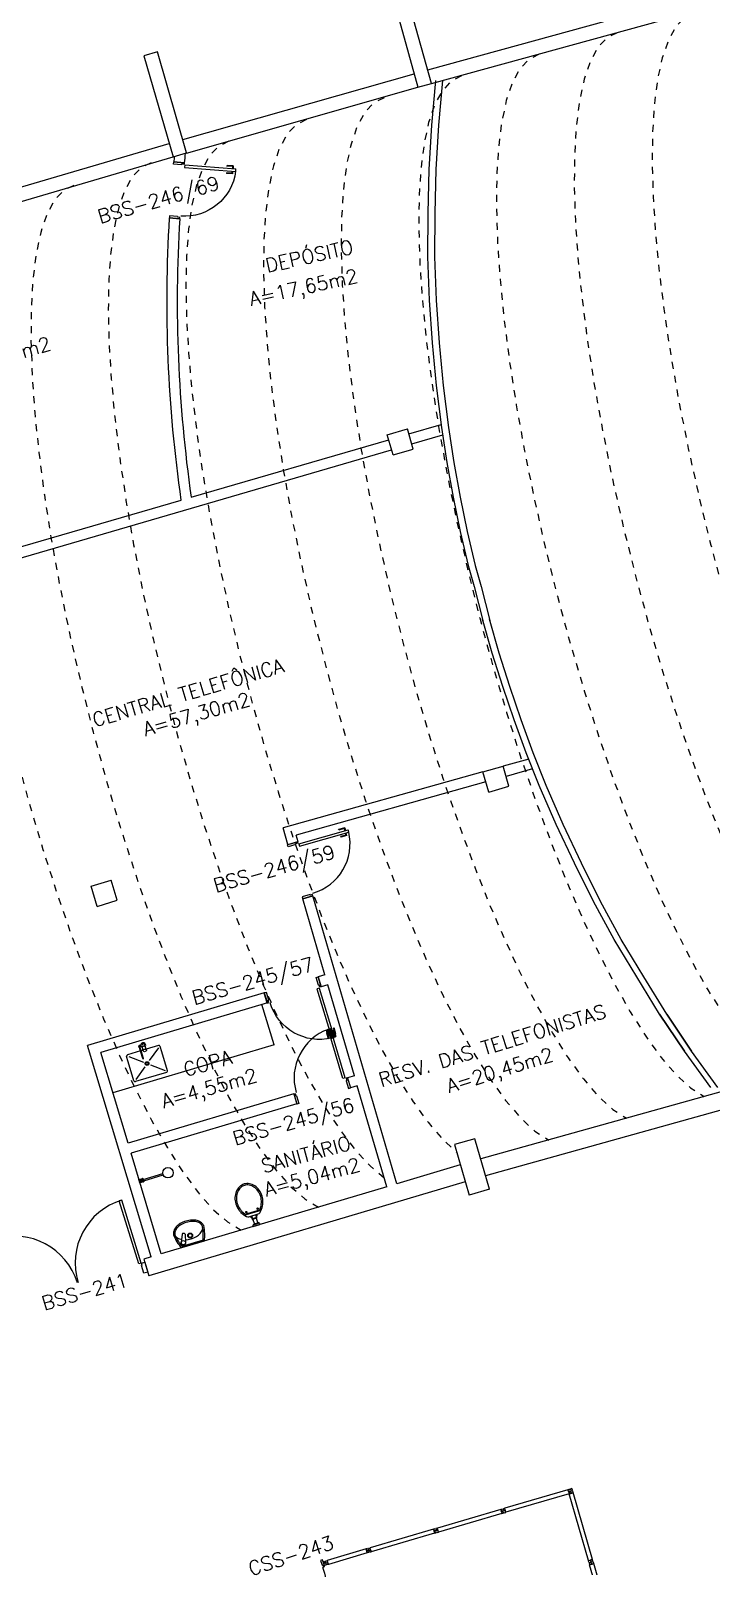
# Model space of a CAD drawing. Extents: x -152 to 150, y 325 to 437.
# Drawn here: x -120.01 to -110.3, y 390.46 to 412.36 of the extents above; entities that cross this region are included whole.
import ezdxf
from ezdxf.enums import TextEntityAlignment as Align

# ---------------------------------------------------------------- set-up
doc = ezdxf.new("R2010")
doc.units = 0
doc.header["$LTSCALE"] = 0.01
doc.header["$MEASUREMENT"] = 0
doc.header["$PDMODE"] = 98
doc.linetypes.add('HIDDEN2', pattern=[0.1875, 0.125, -0.0625])
doc.layers.get('0').update_dxf_attribs({"linetype": 'CONTINUOUS'})
doc.layers.get('DEFPOINTS').update_dxf_attribs({"linetype": 'CONTINUOUS'})
for name, color, linetype in [('ALV', 2, 'CONTINUOUS'), ('AREA', 2, 'CONTINUOUS'), ('DIV', 2, 'CONTINUOUS'), ('ESQ', 1, 'CONTINUOUS'), ('ESTR', 3, 'CONTINUOUS'), ('PEÇAS', 1, 'CONTINUOUS'), ('PORTA', 2, 'CONTINUOUS'), ('PROJ', 1, 'HIDDEN2'), ('TEXTO', 2, 'CONTINUOUS'), ('TEXTO-CENTRO-CUSTO', 2, 'CONTINUOUS'), ('TEXTO-ENDEREÇO', 2, 'CONTINUOUS')]:
    doc.layers.add(name, color=color, linetype=linetype)
doc.styles.add('1', font='romans.shx')
doc.styles.add('UNB-100', font='simplex.shx', dxfattribs={"height": 3})
doc.styles.add('UNB-100-1', font='simplex.shx', dxfattribs={"height": 0.2})
doc.dimstyles.new('1-600', dxfattribs={"dimtxt": 1.1, "dimasz": 2.5, "dimexe": 2, "dimexo": 4, "dimgap": 0.2, "dimtad": 1, "dimdec": 0, "dimzin": 4, "dimdsep": 46, "dimlunit": 6, "dimtxsty": '1', "dimblk1": 'NONE', "dimblk2": 'NONE', "dimsah": 1, "dimcen": 0, "dimclrd": 2, "dimclre": 2, "dimclrt": 2, "dimadec": 0, "dimazin": 0, "dimtfac": 1, "dimtdec": 0, "dimtmove": 2, "dimatfit": 3, "dimldrblk": 'NONE', "dimfxl": 0, "dimtolj": 1, "dimtzin": 0, "dimarcsym": 0})

# ---------------------------------------------------------------- blocks, each defined once
blk = doc.blocks.new('PILAR-SSC')
blk.add_lwpolyline([(0, 0), (0, -1.5), (0.2, -1.5), (0.2, 0)], close=True)
blk = doc.blocks.new('VDC-P')
for p, q in [((-0.127, 0.192), (0.127, 0.192)), ((-0.109, 0.202), (0.109, 0.202)), ((-0.068, 0.152), (0.068, 0.152)), ((-0.05, 0.152), (-0.03, 0.11)), ((-0.05, 0.015), (-0.05, 0)), ((-0.05, 0), (0.05, 0)), ((0.045, 0.02), (-0.045, 0.02)), ((-0.04, 0.025), (-0.04, 0.02)), ((0.035, 0.03), (-0.035, 0.03)), ((-0.03, 0.152), (-0.03, 0.11)), ((0.03, 0.11), (-0.03, 0.11)), ((0.03, 0.1), (-0.03, 0.1)), ((-0.025, 0.1), (-0.025, 0.03)), ((0.025, 0.1), (0.025, 0.03)), ((0.03, 0.152), (0.03, 0.11)), ((0.05, 0.152), (0.03, 0.11)), ((0.04, 0.025), (0.04, 0.02)), ((0.05, 0.015), (0.05, 0))]:
    blk.add_line(p, q)
for points in [[(0.16, 0.244, 0.050424), (0.18, 0.288, 0.082137), (0.195, 0.381, 0.082137), (0.18, 0.474, 0.090148), (0.138, 0.549, 0.104406), (0.073, 0.601, 0.117345), (0, 0.619, 0.117345), (-0.073, 0.601, 0.104406), (-0.138, 0.549, 0.090148), (-0.18, 0.474, 0.082137), (-0.195, 0.381, 0.082137)], [(0.142, 0.254, 0.050424), (0.161, 0.295, 0.082137), (0.175, 0.381, 0.082137), (0.161, 0.468, 0.090148), (0.122, 0.536, 0.104406), (0.064, 0.583, 0.117345), (0, 0.599, 0.117345), (-0.064, 0.583, 0.104406), (-0.122, 0.536, 0.090148), (-0.161, 0.468, 0.082137), (-0.175, 0.381, 0.082137)], [(-0.195, 0.381, 0.082137), (-0.18, 0.288, 0.050424), (-0.16, 0.244, 0.104406)], [(-0.175, 0.381, 0.082137), (-0.161, 0.295, 0.050424), (-0.142, 0.254, 0.050424)]]:
    blk.add_lwpolyline(points, format="xyb")
for centre in [(-0.083, 0.226), (0.083, 0.226)]:
    blk.add_circle(centre, 0.0101)
for centre, radius, start, end in [((0.08, 0.36), 0.266, 205.6863, 226.7558), ((0.08, 0.36), 0.246, 205.6863, 219.7706), ((-0.08, 0.36), 0.266, 313.2442, 334.3137), ((-0.08, 0.36), 0.246, 320.2294, 334.3137), ((-0.068, 0.202), 0.05, 226.7558, 270), ((-0.045, 0.015), 0.005, 90, 180), ((-0.035, 0.025), 0.005, 90, 180), ((-0.03, 0.105), 0.005, 90, 270), ((0.03, 0.105), 0.005, 270, 90), ((0.035, 0.025), 0.005, 0, 90), ((0.045, 0.015), 0.005, 360, 90), ((0.068, 0.202), 0.05, 270, 313.2442)]:
    blk.add_arc(centre, radius, start, end)
blk = doc.blocks.new('PTDP-SSC')
at = {"color": 2}
for p, q in [((0.055, 1.015), (0.09, 1.015)), ((0.055, 0.075), (0.055, 1.015)), ((0.09, 0.075), (0.09, 1.015)), ((1.91, 0.075), (1.91, 1.015)), ((1.945, 1.015), (1.91, 1.015)), ((1.945, 0.075), (1.945, 1.015)), ((0.05, 0.075), (0, 0.075)), ((0, 0.075), (0, -0.075)), ((0.05, 0.04), (0.05, 0.075)), ((0.06, 0.04), (0.05, 0.04)), ((0.055, 0.075), (0.09, 0.075)), ((0.06, -0.075), (0.06, 0.04)), ((1.945, 0.075), (1.91, 0.075)), ((1.94, -0.075), (1.94, 0.04)), ((1.94, 0.04), (1.95, 0.04)), ((1.95, 0.04), (1.95, 0.075)), ((1.95, 0.075), (2, 0.075)), ((2, 0.075), (2, -0.075)), ((0, -0.075), (0.06, -0.075)), ((2, -0.075), (1.94, -0.075))]:
    blk.add_line(p, q, dxfattribs=at)
at = {"color": 1}
for centre, start, end in [((0.055, 0.075), 0, 90), ((1.945, 0.075), 90, 180)]:
    blk.add_arc(centre, 0.94, start, end, dxfattribs=at)
blk = doc.blocks.new('LAVAT-P')
for p, q in [((-0.17, 0), (0.17, 0)), ((-0.157, -0.02), (0.157, -0.02)), ((0.063, -0.173), (0.094, -0.055)), ((0.069, -0.185), (0.09, -0.192)), ((0.102, -0.187), (0.151, -0.074))]:
    blk.add_line(p, q)
for points in [[(-0.225, -0.214, 0.136108), (-0.208, -0.262, 0.106861), (-0.155, -0.311, 0.073747), (-0.087, -0.339, 0.060305), (0, -0.349, 0.060305), (0.087, -0.339, 0.073747), (0.155, -0.311, 0.106861), (0.208, -0.262, 0.136108), (0.225, -0.214, 0.062982)], [(0.083, -0.096, 0.121735), (-0.082, -0.096, 0.073747), (-0.145, -0.122, 0.106861), (-0.192, -0.165, 0.153587), (-0.205, -0.208, 0.153587)], [(-0.205, -0.208, 0.153587), (-0.192, -0.251, 0.106861), (-0.145, -0.294, 0.073747), (-0.082, -0.32, 0.060305), (0, -0.329, 0.060305), (0.082, -0.32, 0.073747), (0.145, -0.294, 0.106861), (0.192, -0.251, 0.153587), (0.205, -0.208, 0.153587), (0.192, -0.165, 0.106861), (0.145, -0.122, 0.014792), (0.133, -0.115, 0.039243)]]:
    blk.add_lwpolyline(points, format="xyb")
for centre, radius in [((0, -0.135), 0.0347), ((0, -0.135), 0.0265), ((0.122, -0.065), 0.03)]:
    blk.add_circle(centre, radius)
for centre, radius, start, end in [((0.376, -0.254), 0.602, 155.0201, 176.1902), ((-0.376, -0.254), 0.602, 3.8098, 24.9799), ((0.376, -0.254), 0.582, 156.2686, 173.4578), ((0.073, -0.176), 0.01, 165.2139, 250.8603), ((0.122, -0.065), 0.0361, 302.4689, 199.2518), ((0.093, -0.183), 0.01, 250.8603, 336.5068), ((-0.376, -0.254), 0.582, 6.5422, 23.7314)]:
    blk.add_arc(centre, radius, start, end)
blk = doc.blocks.new('CHUV-P')
for p, q in [((-0.06, 0.01), (-0.351, 0.01)), ((-0.06, -0.02), (-0.06, 0.02)), ((-0.02, 0.015), (-0.06, 0.015)), ((-0.02, 0.005), (-0.06, 0.005)), ((-0.055, 0.025), (0, 0.025)), ((-0.02, 0.025), (-0.02, -0.025)), ((0, 0.025), (0, -0.025)), ((-0.06, -0.01), (-0.351, -0.01)), ((-0.02, -0.005), (-0.06, -0.005)), ((-0.02, -0.015), (-0.06, -0.015)), ((-0.02, -0.025), (-0.055, -0.025)), ((0, -0.025), (-0.02, -0.025))]:
    blk.add_line(p, q)
blk.add_circle((-0.425, 0), 0.075)
for centre, start, end in [((-0.055, 0.02), 90, 180), ((-0.055, -0.02), 180, 270)]:
    blk.add_arc(centre, 0.005, start, end)
blk = doc.blocks.new('INOXA1-P')
for p, q in [((0.12, 0.23), (0.12, 0.047)), ((0.22, 0.25), (0.14, 0.25)), ((0.15, 0.22), (0.287, 0.043)), ((0.5, 0.25), (0.22, 0.25)), ((0.353, 0.043), (0.49, 0.22)), ((0.52, 0.23), (0.52, -0.23)), ((0.043, 0.008), (0.043, -0.022)), ((0.062, 0.04), (0.071, 0.04)), ((0.131, 0.048), (0.076, 0.043)), ((0.131, -0.002), (0.076, 0.003)), ((0.22, -0.027), (0.054, -0.027)), ((0.22, -0.037), (0.054, -0.037)), ((0.063, -0.003), (0.063, -0.021)), ((0.12, -0.001), (0.12, -0.027)), ((0.12, -0.037), (0.12, -0.23)), ((0.15, -0.22), (0.287, -0.043)), ((0.231, -0.027), (0.22, -0.027)), ((0.231, -0.037), (0.22, -0.037)), ((0.353, -0.043), (0.49, -0.22)), ((0.22, -0.25), (0.14, -0.25)), ((0.5, -0.25), (0.22, -0.25))]:
    blk.add_line(p, q)
blk.add_lwpolyline([(0.076, 0.003), (0.072, 0.004), (0.069, 0.009), (0.067, 0.015), (0.066, 0.023), (0.067, 0.031), (0.069, 0.037), (0.072, 0.042), (0.076, 0.043)])
blk.add_lwpolyline([(0.131, 0.048), (0.137, 0.046), (0.143, 0.041), (0.147, 0.033), (0.148, 0.023), (0.147, 0.013), (0.143, 0.006), (0.137, 0), (0.131, -0.002), (0.125, 0), (0.119, 0.006), (0.115, 0.013), (0.114, 0.023), (0.115, 0.033), (0.119, 0.041), (0.125, 0.046)], close=True)
for radius in [0.0266, 0.0163]:
    blk.add_circle((0.32, 0), radius)
for centre, radius, start, end in [((0.14, 0.23), 0.02, 90, 180), ((0.5, 0.23), 0.02, 360, 90), ((0.054, 0.023), 0.0349, 36.1705, 252.2568), ((0.054, 0.023), 0.0189, 62.7367, 235.7375), ((0.073, -0.003), 0.01, 102.8285, 180), ((0.054, 0.023), 0.0349, 285.5373, 323.9987), ((0.054, -0.032), 0.0145, 20.161, 339.839), ((0.054, -0.032), 0.005, 90.0037, 269.9963), ((0.231, -0.032), 0.00738, 222.6559, 137.3441), ((0.231, -0.032), 0.005, 269.9935, 90.0065), ((0.14, -0.23), 0.02, 180, 270), ((0.5, -0.23), 0.02, 270, 360)]:
    blk.add_arc(centre, radius, start, end)
blk = doc.blocks.new('PD80-SSC')
at = {"color": 2}
for p, q in [((-0.777, 0.01), (-0.777, -0.03)), ((-0.777, 0.01), (-0.687, 0.01)), ((-0.687, 0), (-0.687, 0.01)), ((-0.075, 0), (0.075, 0)), ((-0.075, 0), (-0.075, -0.02)), ((0.075, -0.03), (0.075, 0)), ((-0.817, -0.065), (-0.817, -0.03)), ((-0.085, -0.03), (-0.817, -0.03)), ((-0.085, -0.065), (-0.817, -0.065)), ((-0.777, -0.105), (-0.777, -0.065)), ((-0.777, -0.105), (-0.687, -0.105)), ((-0.767, 0), (-0.767, -0.03)), ((-0.767, 0), (-0.687, 0)), ((-0.767, -0.095), (-0.767, -0.065)), ((-0.767, -0.095), (-0.687, -0.095)), ((-0.687, -0.095), (-0.687, -0.105)), ((-0.085, -0.03), (-0.085, -0.065)), ((-0.075, -0.02), (-0.04, -0.02)), ((-0.04, -0.03), (-0.04, -0.02)), ((-0.04, -0.03), (0.075, -0.03)), ((-0.075, -0.781), (-0.04, -0.781)), ((-0.075, -0.801), (-0.075, -0.781)), ((-0.075, -0.801), (0.075, -0.801)), ((-0.075, -0.802), (0.075, -0.802)), ((-0.04, -0.771), (0.075, -0.771)), ((-0.04, -0.771), (-0.04, -0.781)), ((0.075, -0.771), (0.075, -0.801))]:
    blk.add_line(p, q, dxfattribs=at)
at = {"color": 1}
blk.add_arc((-0.085, -0.03), 0.731, 182.6571, 270, dxfattribs=at)
blk = doc.blocks.new('PISOANF-SSC')
for p, q in [((0, 0), (-0.224, -0.6)), ((-0.224, -0.6), (-0.427, -1.2)), ((-0.427, -1.2), (-0.603, -1.8)), ((-0.603, -1.8), (-0.772, -2.4)), ((-0.772, -2.4), (-0.914, -3)), ((-0.914, -3), (-1.032, -3.6)), ((-1.032, -3.6), (-1.14, -4.2)), ((-1.14, -4.2), (-1.223, -4.8)), ((-1.223, -4.8), (-1.28, -5.3)), ((-1.28, -5.3), (-1.324, -5.8)), ((-1.324, -5.8), (-1.355, -6.3)), ((-1.355, -6.3), (-1.374, -6.8)), ((-1.374, -6.8), (-1.374, -7.111)), ((-1.374, -7.111), (-1.38, -7.611)), ((-1.374, -8.093), (-1.38, -7.593)), ((-1.355, -8.593), (-1.374, -8.093)), ((-1.324, -9.093), (-1.355, -8.593)), ((-1.28, -9.593), (-1.324, -9.093)), ((-1.223, -10.093), (-1.28, -9.593)), ((-1.14, -10.693), (-1.223, -10.093)), ((-1.032, -11.293), (-1.14, -10.693)), ((-0.914, -11.893), (-1.032, -11.293)), ((-0.772, -12.493), (-0.914, -11.893)), ((-0.603, -13.093), (-0.772, -12.493)), ((-0.427, -13.693), (-0.603, -13.093))]:
    blk.add_line(p, q)
blk.add_lwpolyline([(-0.224, -14.293), (-0.427, -13.693)], close=True)
blk.add_lwpolyline([(0, -14.893), (-0.224, -14.293)])
blk = doc.blocks.new('PE80-SSC')
at = {"color": 2}
for p, q in [((0.075, 0), (-0.075, 0)), ((-0.075, -0.03), (-0.075, 0)), ((0.075, 0), (0.075, -0.02)), ((0.777, 0.01), (0.687, 0.01)), ((0.687, 0), (0.687, 0.01)), ((0.777, 0.01), (0.777, -0.03)), ((0.04, -0.03), (-0.075, -0.03)), ((0.075, -0.02), (0.04, -0.02)), ((0.04, -0.03), (0.04, -0.02)), ((0.085, -0.03), (0.817, -0.03)), ((0.085, -0.03), (0.085, -0.065)), ((0.085, -0.065), (0.817, -0.065)), ((0.767, 0), (0.687, 0)), ((0.767, -0.095), (0.687, -0.095)), ((0.687, -0.095), (0.687, -0.105)), ((0.777, -0.105), (0.687, -0.105)), ((0.767, 0), (0.767, -0.03)), ((0.767, -0.095), (0.767, -0.065)), ((0.777, -0.105), (0.777, -0.065)), ((0.817, -0.065), (0.817, -0.03)), ((0.04, -0.771), (-0.075, -0.771)), ((-0.075, -0.771), (-0.075, -0.801)), ((0.075, -0.801), (-0.075, -0.801)), ((0.075, -0.802), (-0.075, -0.802)), ((0.04, -0.771), (0.04, -0.781)), ((0.075, -0.781), (0.04, -0.781)), ((0.075, -0.801), (0.075, -0.781))]:
    blk.add_line(p, q, dxfattribs=at)
at = {"color": 1}
blk.add_arc((0.085, -0.03), 0.731, 270, 357.3429, dxfattribs=at)
blk = doc.blocks.new('DIVMT-SSC')
for p, q in [((0, 0.005), (0, -0.005)), ((0, -0.005), (0, 0.005)), ((-0.03, -0.03), (-0.03, -0.97)), ((0.006, -0.03), (-0.006, -0.03)), ((-0.005, 0), (0.005, 0)), ((0.005, 0), (-0.005, 0)), ((0.006, -0.02), (0.006, -0.03)), ((0.03, -0.03), (0.03, -0.97)), ((0.03, -0.97), (-0.03, -0.97)), ((-0.006, -0.98), (-0.006, -0.97)), ((-0.006, -0.98), (0.006, -0.98)), ((0.006, -1.001), (-0.006, -1.001)), ((0.005, -0.97), (-0.005, -0.97)), ((0, -0.994), (0, -1.007)), ((0, -1.02), (0, -1.021)), ((0.006, -0.98), (0.006, -0.97))]:
    blk.add_line(p, q)
blk.add_lwpolyline([(0.006, -0.02), (-0.006, -0.02), (0.006, -0.02), (0.006, -0.03), (0.03, -0.03), (0.03, -0.008), (0.02, -0.008), (0.02, 0.008), (0.03, 0.008), (0.03, 0.03), (0.006, 0.03), (0.006, 0.02), (-0.006, 0.02), (-0.006, 0.03), (-0.03, 0.03), (-0.03, 0.008), (-0.02, 0.008), (-0.02, -0.008), (-0.03, -0.008), (-0.03, -0.03), (-0.006, -0.03), (-0.006, -0.02), (-0.006, -0.03)])
blk = doc.blocks.new('PDV2E-SSC')
at = {"layer": 'DIV'}
for p, q in [((0.034, 0.925), (0.034, 0.835)), ((0.034, 0.925), (0.074, 0.925)), ((0.044, 0.915), (0.044, 0.835)), ((0.044, 0.915), (0.074, 0.915)), ((0.076, 0.05), (0.076, 0.965)), ((0.106, 0.965), (0.076, 0.965)), ((0.106, 0.05), (0.106, 0.965)), ((0.148, 0.925), (0.108, 0.925)), ((0.138, 0.915), (0.108, 0.915)), ((0.138, 0.915), (0.138, 0.835)), ((0.148, 0.925), (0.148, 0.835)), ((0.044, 0.835), (0.034, 0.835)), ((0.138, 0.835), (0.148, 0.835)), ((0.031, 0.05), (0.031, -0.05)), ((0.051, 0.05), (0.031, 0.05)), ((0.051, 0.02), (0.051, 0.05)), ((0.051, 0.02), (0.061, 0.02)), ((0.061, -0.05), (0.061, 0.02)), ((0.076, 0.05), (0.106, 0.05)), ((0.95, 0.02), (0.94, 0.02)), ((0.94, -0.05), (0.94, 0.02)), ((0.95, 0.02), (0.95, 0.05)), ((0.95, 0.05), (0.97, 0.05)), ((0.97, 0.05), (0.97, 0.035)), ((0.97, 0.035), (0.97, -0.035)), ((0.031, -0.05), (0.061, -0.05)), ((0.97, -0.05), (0.94, -0.05)), ((0.97, -0.035), (0.97, -0.05))]:
    blk.add_line(p, q, dxfattribs=at)
at = {"layer": 'DIV', "color": 1}
blk.add_arc((0.076, 0.1), 0.865, 356.6786, 90, dxfattribs=at)
blk = doc.blocks.new('A$C73356FFD')
at = {"layer": 'DIV'}
for p, q in [((0.025, 0.03), (0.035, 0.03)), ((0.035, 0.03), (0.025, 0.03)), ((0.03, 0.025), (0.03, 0.035)), ((0.03, 0.035), (0.03, 0.025))]:
    blk.add_line(p, q, dxfattribs=at)
blk.add_lwpolyline([(0.009, 0.036), (0, 0.036), (0, 0.06), (0.022, 0.06), (0.022, 0.05), (0.038, 0.05), (0.038, 0.06), (0.06, 0.06), (0.06, 0.036), (0.05, 0.036), (0.05, 0.024), (0.06, 0.024), (0.06, 0), (0.038, 0), (0.038, 0.01), (0.022, 0.01), (0.022, 0), (0, 0), (0, 0.024), (0.009, 0.024)], close=True, dxfattribs=at)
blk = doc.blocks.new('*D70')
at = {"layer": 'DEFPOINTS', "color": 0}
for p in [(-114.26, 419.921), (-107.85, 414.906), (-107.471, 413.455), (-114.89, 413.002), (-114.486, 411.557)]:
    blk.add_point(p, dxfattribs=at)
at = {"layer": 'TEXTO-CENTRO-CUSTO', "color": 2, "lineweight": -2}
for p, q in [((-108.86, 418.777), (-109.997, 423.13)), ((-115.966, 416.855), (-117.177, 421.189))]:
    blk.add_line(p, q, dxfattribs=at)
blk.add_arc((0.364, 0.48), 434.821, 104.63415, 105.60976, dxfattribs=at)
blk = doc.blocks.new('_NONE')
at = {"color": 0, "linetype": 'ByBlock'}
blk.add_circle((0, 0), 0.25, dxfattribs=at)
blk = doc.blocks.new('*D71')
at = {"layer": 'DEFPOINTS', "color": 0}
for p in [(-120.213, 418.267), (-114.89, 413.002), (-114.486, 411.557), (-125.382, 409.923), (-124.03, 405.588)]:
    blk.add_point(p, dxfattribs=at)
at = {"layer": 'TEXTO-CENTRO-CUSTO', "color": 2, "lineweight": -2}
blk.add_line((-126.574, 413.741), (-127.915, 418.037), dxfattribs=at)
blk.add_arc((-16.932, 62.388), 370.563, 105.60976, 107.33081, dxfattribs=at)
at = {"layer": 'TEXTO-CENTRO-CUSTO', "color": 2, "insert": (-122.206, 418.465), "char_height": 1.1, "attachment_point": 5, "rotation": 16.4703, "style": '1'}
blk.add_mtext('\\A1;Telefonia', dxfattribs=at)

msp = doc.modelspace()

# ---------------------------------------------------------------- linework, layer by layer
at = {"layer": 'ALV'}
for p, q in [((-114.347, 411.804), (-111.036, 412.714)), ((-114.294, 411.611), (-110.983, 412.521)), ((-117.844, 410.812), (-114.541, 411.75)), ((-117.79, 410.619), (-114.487, 411.557)), ((-121.333, 409.789), (-118.038, 410.756)), ((-121.277, 409.598), (-117.982, 410.564)), ((-117.972, 410.491), (-117.822, 410.479)), ((-118.034, 409.692), (-117.884, 409.68)), ((-114.615, 406.613), (-114.157, 406.746)), ((-114.574, 406.468), (-114.134, 406.597)), ((-120.231, 404.822), (-114.862, 406.385)), ((-117.723, 405.708), (-114.903, 406.529)), ((-120.273, 404.966), (-117.868, 405.666)), ((-112.906, 401.973), (-113.27, 401.872)), ((-113.559, 401.791), (-116.412, 400.994)), ((-112.85, 401.833), (-113.229, 401.727)), ((-113.518, 401.647), (-116.225, 400.89)), ((-116.342, 400.753), (-116.412, 400.994)), ((-116.197, 400.794), (-116.225, 400.89)), ((-116.342, 400.753), (-116.197, 400.794)), ((-116.129, 399.98), (-115.986, 400.021)), ((-114.788, 395.915), (-115.986, 400.021)), ((-115.814, 398.896), (-116.129, 399.98)), ((-115.814, 398.896), (-115.91, 398.867)), ((-115.91, 398.867), (-115.868, 398.723)), ((-115.772, 398.752), (-115.868, 398.723)), ((-115.394, 397.456), (-115.772, 398.752)), ((-116.679, 398.638), (-119.201, 397.887)), ((-116.636, 398.495), (-119.014, 397.787)), ((-116.679, 398.638), (-116.636, 398.495)), ((-107.128, 398.074), (-113.589, 396.269)), ((-118.293, 394.871), (-119.201, 397.887)), ((-107.062, 397.833), (-113.522, 396.028)), ((-118.624, 396.494), (-119.014, 397.787)), ((-115.394, 397.456), (-115.49, 397.427)), ((-115.49, 397.427), (-115.449, 397.283)), ((-116.258, 397.198), (-118.624, 396.494)), ((-116.258, 397.198), (-116.217, 397.054)), ((-115.352, 397.312), (-115.449, 397.283)), ((-114.932, 395.872), (-115.352, 397.312)), ((-116.217, 397.054), (-118.581, 396.35)), ((-118.149, 394.914), (-118.581, 396.35)), ((-113.885, 396.184), (-114.788, 395.915)), ((-113.814, 395.944), (-118.325, 394.601)), ((-114.932, 395.872), (-118.149, 394.914)), ((-118.293, 394.871), (-118.398, 394.84)), ((-118.398, 394.84), (-118.325, 394.601))]:
    msp.add_line(p, q, dxfattribs=at)
for radius, start, end in [(19.825, 174.0089, 174.2364), (19.675, 173.831, 174.2264), (19.825, 176.5514, 188.2186), (19.675, 176.5613, 188.1571)]:
    msp.add_arc((-98.247, 408.5), radius, start, end, dxfattribs=at)
at = {"layer": 'DIV'}
for p, q in [((-112.329, 391.492), (-112.272, 391.509)), ((-112.054, 390.54), (-112.329, 391.492)), ((-112.315, 391.528), (-112.303, 391.532)), ((-112.307, 391.523), (-112.311, 391.536)), ((-112.298, 391.511), (-112.309, 391.508)), ((-112.309, 391.508), (-112.306, 391.499)), ((-112.305, 391.499), (-112.296, 391.502)), ((-112.3, 391.499), (-112.3, 391.5)), ((-112.298, 391.511), (-112.295, 391.502)), ((-111.997, 390.557), (-112.272, 391.509)), ((-115.227, 390.706), (-115.782, 390.543)), ((-115.21, 390.648), (-115.765, 390.486)), ((-115.206, 390.712), (-115.227, 390.706)), ((-115.227, 390.706), (-115.22, 390.683)), ((-115.21, 390.648), (-115.227, 390.706)), ((-115.227, 390.706), (-115.221, 390.686)), ((-115.221, 390.686), (-115.226, 390.703)), ((-115.211, 390.685), (-115.22, 390.683)), ((-115.211, 390.685), (-115.22, 390.683)), ((-115.217, 390.672), (-115.22, 390.682)), ((-115.208, 390.674), (-115.217, 390.671)), ((-115.208, 390.674), (-115.217, 390.671)), ((-115.21, 390.648), (-115.217, 390.671)), ((-115.208, 390.674), (-115.211, 390.685)), ((-115.211, 390.685), (-115.208, 390.674)), ((-115.189, 390.654), (-115.21, 390.648)), ((-115.206, 390.712), (-115.203, 390.702)), ((-115.203, 390.702), (-115.188, 390.707)), ((-115.195, 390.684), (-115.185, 390.687)), ((-115.185, 390.687), (-115.195, 390.684)), ((-115.192, 390.664), (-115.176, 390.668)), ((-115.189, 390.654), (-115.192, 390.664)), ((-115.191, 390.716), (-115.169, 390.723)), ((-115.191, 390.716), (-115.188, 390.707)), ((-115.188, 390.68), (-115.191, 390.69)), ((-115.191, 390.69), (-115.188, 390.68)), ((-115.174, 390.659), (-115.176, 390.668)), ((-115.174, 390.659), (-115.153, 390.665)), ((-115.172, 390.697), (-115.163, 390.7)), ((-115.168, 390.685), (-115.172, 390.697)), ((-115.163, 390.7), (-115.169, 390.723)), ((-115.168, 390.685), (-115.159, 390.688)), ((-115.159, 390.688), (-115.153, 390.665)), ((-115.821, 390.5), (-115.822, 390.5)), ((-115.796, 390.508), (-115.809, 390.504)), ((-115.801, 390.5), (-115.804, 390.512)), ((-115.784, 390.517), (-115.775, 390.52)), ((-115.784, 390.517), (-115.781, 390.506)), ((-115.765, 390.486), (-115.782, 390.543)), ((-115.781, 390.506), (-115.771, 390.509)), ((-115.772, 390.51), (-115.775, 390.519)), ((-112.054, 390.54), (-111.997, 390.557)), ((-112.054, 390.54), (-112.031, 390.547)), ((-112.048, 390.519), (-112.054, 390.54)), ((-112.048, 390.519), (-112.039, 390.522)), ((-112.044, 390.504), (-112.034, 390.506)), ((-112.044, 390.504), (-112.038, 390.482)), ((-112.039, 390.522), (-112.034, 390.506)), ((-112.015, 390.489), (-112.038, 390.482)), ((-112.029, 390.538), (-112.031, 390.547)), ((-112.029, 390.538), (-112.031, 390.547)), ((-112.03, 390.547), (-112.021, 390.55)), ((-112.029, 390.538), (-112.017, 390.541)), ((-112.017, 390.541), (-112.029, 390.538)), ((-112.022, 390.518), (-112.012, 390.521)), ((-112.012, 390.521), (-112.022, 390.518)), ((-111.997, 390.557), (-112.02, 390.55)), ((-112.017, 390.541), (-112.02, 390.55)), ((-112.017, 390.541), (-112.02, 390.55)), ((-112.019, 390.524), (-112.016, 390.515)), ((-112.016, 390.515), (-112.019, 390.524)), ((-111.997, 390.557), (-112.017, 390.551)), ((-112.017, 390.551), (-112, 390.556)), ((-112.017, 390.498), (-112.006, 390.502)), ((-112.017, 390.498), (-112.015, 390.489)), ((-112.006, 390.502), (-112.003, 390.492)), ((-112.003, 390.492), (-111.98, 390.499)), ((-111.991, 390.536), (-112, 390.533)), ((-112, 390.533), (-111.996, 390.517)), ((-111.991, 390.536), (-111.997, 390.557)), ((-111.986, 390.52), (-111.996, 390.517)), ((-111.986, 390.52), (-111.98, 390.499))]:
    msp.add_line(p, q, dxfattribs=at)
at = {"layer": 'ESTR'}
for p, q in [((-114.924, 406.601), (-114.636, 406.684)), ((-114.842, 406.312), (-114.924, 406.601)), ((-114.554, 406.395), (-114.636, 406.684)), ((-114.554, 406.395), (-114.636, 406.684)), ((-114.842, 406.312), (-114.554, 406.395)), ((-113.559, 401.791), (-113.271, 401.874)), ((-113.477, 401.502), (-113.559, 401.791)), ((-113.189, 401.585), (-113.271, 401.874)), ((-113.477, 401.502), (-113.189, 401.585)), ((-119.151, 400.16), (-118.863, 400.247)), ((-118.778, 399.959), (-118.863, 400.247)), ((-119.065, 399.872), (-119.151, 400.16)), ((-119.065, 399.872), (-118.778, 399.959)), ((-113.676, 396.556), (-113.964, 396.473)), ((-113.468, 395.836), (-113.676, 396.556)), ((-113.964, 396.473), (-113.756, 395.753)), ((-113.468, 395.836), (-113.756, 395.753))]:
    msp.add_line(p, q, dxfattribs=at)
at = {"layer": 'PEÇAS'}
for q in [(-116.713, 398.472), (-118.842, 397.212)]:
    msp.add_line((-116.54, 397.897), q, dxfattribs=at)
at = {"layer": 'PROJ', "ltscale": 2}
for centre, end_param in [((-108.627, 405.322), 6.058368), ((-109.739, 405.027), 6.08667), ((-110.85, 404.722), 6.090538), ((-111.958, 404.412), 6.0904), ((-113.065, 404.101), 6.089425), ((-114.173, 403.79), 6.088454), ((-115.28, 403.48), 5.989011), ((-116.388, 403.172), 6.02275), ((-117.492, 402.849), 6.106157), ((-118.593, 402.52), 6.105121)]:
    msp.add_ellipse(centre, major_axis=(1.906, -7.306), ratio=0.225258, start_param=3.141593, end_param=end_param, dxfattribs=at)

# ---------------------------------------------------------------- block references
at = {"layer": 'ALV', "rotation": 15.29147446556139}
for p in [(-114.237, 411.655), (-114.137, 411.655)]:
    msp.add_blockref('PISOANF-SSC', p, dxfattribs=at)
at = {"layer": 'DIV'}
for name, p, rotation in [('DIVMT-SSC', (-112.309, 391.53), 286.3413000000031), ('DIVMT-SSC', (-113.269, 391.248), 286.3413000000031), ('DIVMT-SSC', (-114.23, 390.967), 286.3413000000031), ('A$C73356FFD', (-115.782, 390.543), 196.3413000000018), ('DIVMT-SSC', (-111.739, 389.556), 196.0975609756103)]:
    msp.add_blockref(name, p, dxfattribs=dict(at, rotation=rotation))
at = {"layer": 'DIV', "xscale": -1, "rotation": 196.5853658536379}
msp.add_blockref('PDV2E-SSC', (-116.762, 390.224), dxfattribs=at)
at = {"layer": 'ESQ', "xscale": -1}
for p, rotation in [((-117.897, 410.485), 355.5380038712975), ((-115.89, 398.795), 286.6918811738559)]:
    msp.add_blockref('PD80-SSC', p, dxfattribs=dict(at, rotation=rotation))
at = {"layer": 'ESQ'}
for name, p, rotation in [('PE80-SSC', (-116.277, 400.771), 15.91025297955424), ('PD80-SSC', (-115.47, 397.355), 286.7141621263949)]:
    msp.add_blockref(name, p, dxfattribs=dict(at, rotation=rotation))
at = {"layer": 'ESTR'}
for p, rotation in [((-114.89, 413.002), 15.60975609755974), ((-118.398, 412.005), 16.0975609756103), ((-118.398, 412.005), 16.0975609756103)]:
    msp.add_blockref('PILAR-SSC', p, dxfattribs=dict(at, rotation=rotation))
at = {"layer": 'PEÇAS'}
for name, p, rotation in [('INOXA1-P', (-118.444, 397.936), 286.5853658536606), ('CHUV-P', (-118.461, 395.95), 196.7483398700561), ('VDC-P', (-116.789, 395.319), 16.74833987004268), ('LAVAT-P', (-117.698, 395.048), 196.74833987008)]:
    msp.add_blockref(name, p, dxfattribs=dict(at, rotation=rotation))
at = {"layer": 'PORTA', "rotation": 17.07317073170612}
msp.add_blockref('PTDP-SSC', (-120.276, 394.14), dxfattribs=at)

# ---------------------------------------------------------------- texts
at = {"layer": 'AREA', "style": 'UNB-100'}
for s, rotation, p in [('A=17,65m2', 12.4563, (-116.87, 408.436)), ('A=30,40m2', 16.2631, (-121.222, 407.372)), ('A=57,30m2', 16.2252, (-118.376, 402.299)), ('A=20,45m2', 17.1355, (-114.043, 397.209)), ('A=4,55m2', 15.8273, (-118.115, 396.993)), ('A=5,04m2', 15.1765, (-116.65, 395.733))]:
    msp.add_text(s, height=0.2, rotation=rotation, dxfattribs=at).set_placement(p)
at = {"layer": 'TEXTO', "style": 'UNB-100'}
for s, rotation, p in [('DEPÓSITO', 12.4563, (-116.64, 408.913)), ('CENTRAL TELEFÔNICA', 16.2252, (-119.099, 402.43)), ('RESV. DAS TELEFONISTAS', 17.1355, (-115.011, 397.294)), ('COPA', 15.8273, (-117.8, 397.442)), ('SANITÁRIO', 15.1765, (-116.691, 396.064))]:
    msp.add_text(s, height=0.2, rotation=rotation, dxfattribs=at).set_placement(p)
at = {"layer": 'TEXTO-ENDEREÇO', "style": 'UNB-100-1'}
for s, rotation, p in [('BSS-246/69', 16.0824, (-118.162, 409.857)), ('BSS-246/59', 16.0824, (-116.511, 400.315)), ('BSS-245/57', 16.0824, (-116.817, 398.712)), ('BSS-245/56', 16.0824, (-116.236, 396.707)), ('BSS-241 ', 16.0824, (-119.149, 394.299)), ('CSS-243', 18.1275, (-116.269, 390.515))]:
    msp.add_text(s, height=0.2, rotation=rotation, dxfattribs=at).set_placement(p, align=Align.CENTER)

# ---------------------------------------------------------------- dimensions: what is measured, and where the dimension line sits
at = {"layer": 'TEXTO-CENTRO-CUSTO'}
for base, line1, line2, text, override, picture, middle in [((-114.26, 419.921), ((-114.89, 413.002), (-114.486, 411.557)), ((-107.85, 414.906), (-107.471, 413.455)), ' ', {"dimazin": 1}, '*D70', (-0.757, 435.187)), ((-120.213, 418.267), ((-124.03, 405.588), (-125.382, 409.923)), ((-114.89, 413.002), (-114.486, 411.557)), 'Telefonia', {"dimse1": 1, "dimazin": 1}, '*D71', (-122.206, 418.465))]:
    dim = msp.add_angular_dim_2l(base=base, line1=line1, line2=line2, text=text, dimstyle='1-600', override=override, dxfattribs=at)
    dim.commit()
    dim.dimension.update_dxf_attribs({"geometry": picture, "text_midpoint": middle})

doc.saveas('drawing.dxf')
